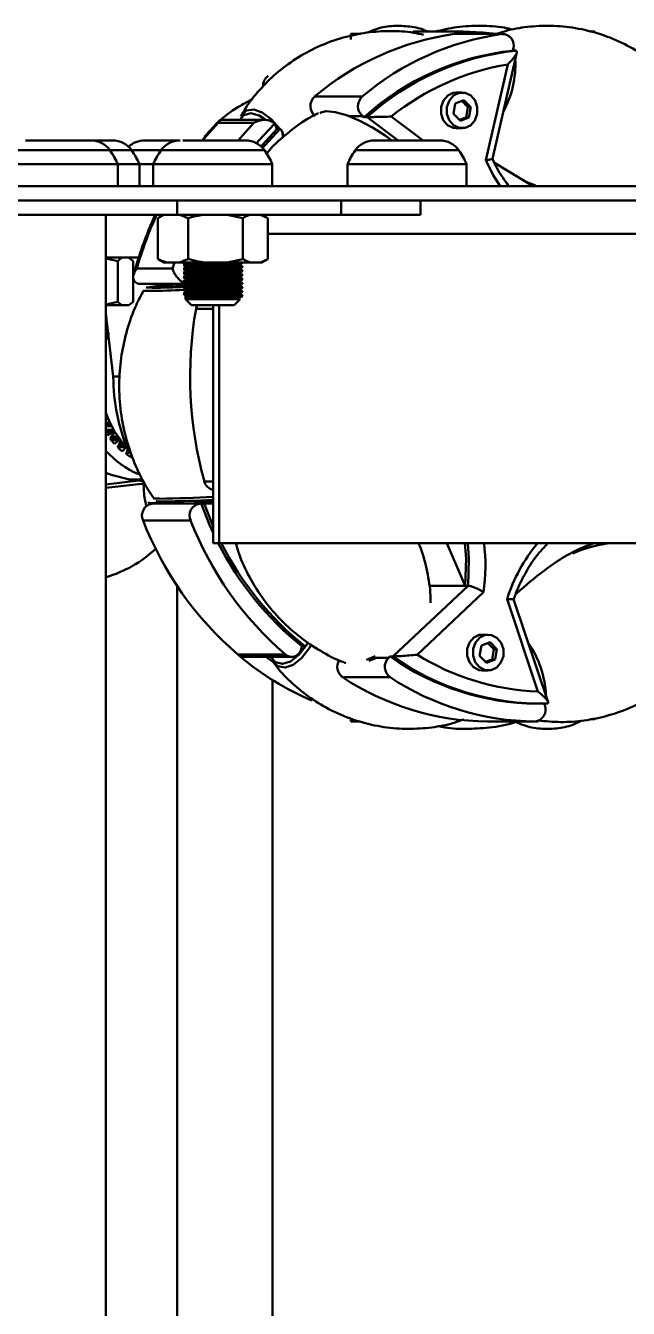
# Model space of a CAD drawing. Header units: millimetres. Extents: x 263 to 2983, y 441 to 2500.
# Drawn here: x 806.4 to 857.1, y 2391.8 to 2499.6 of the extents above; entities that cross this region are included whole.
import ezdxf

# ---------------------------------------------------------------- set-up
doc = ezdxf.new("R2010")
doc.units = ezdxf.units.MM
doc.header["$LTSCALE"] = 0.5
doc.layers.add('BOL', color=7, linetype='Continuous', lineweight=50)

msp = doc.modelspace()

# ---------------------------------------------------------------- linework, layer by layer
at = {"layer": 'BOL'}
for p, q in [((834.59, 2498.91), (833.75, 2498.91)), ((833.75, 2498.43), (833.75, 2498.91)), ((839.1, 2499.09), (838.98, 2499.1)), ((838.98, 2499.1), (839.22, 2499.1)), ((839.22, 2499.1), (843.22, 2499.1)), ((842.44, 2498.9), (842.54, 2498.91)), ((846.44, 2498.9), (842.44, 2498.9)), ((846.54, 2498.91), (842.54, 2498.91)), ((854.25, 2499.1), (853.83, 2499.1)), ((845.64, 2488.39), (847.69, 2497.35)), ((847.35, 2497.5), (847.38, 2497.65)), ((847.6, 2497.5), (847.35, 2497.5)), ((845.09, 2488.29), (846.94, 2496.34)), ((830.7, 2493.64), (834.7, 2493.64)), ((843.1, 2493.98), (842.6, 2493.98)), ((842.52, 2493.06), (842.37, 2492.19)), ((843.25, 2493.34), (842.52, 2493.06)), ((843.57, 2492.76), (843.07, 2493.27)), ((843.82, 2492.76), (843.25, 2493.34)), ((843.42, 2491.89), (843.57, 2492.76)), ((843.57, 2492.76), (843.82, 2492.76)), ((843.67, 2491.89), (843.82, 2492.76)), ((825.58, 2491.42), (822.58, 2491.42)), ((826.5, 2491.68), (822.83, 2491.68)), ((834.73, 2491.99), (833.57, 2491.99)), ((834.73, 2491.99), (834.85, 2491.91)), ((835.1, 2491.91), (834.85, 2491.91)), ((837.73, 2489.95), (835.1, 2491.91)), ((837.13, 2491.96), (839.82, 2489.95)), ((842.37, 2492.19), (842.95, 2491.61)), ((842.88, 2491.68), (843.42, 2491.89)), ((842.95, 2491.61), (843.67, 2491.89)), ((843.42, 2491.89), (843.67, 2491.89)), ((827.48, 2491.04), (827.53, 2490.9)), ((827.78, 2490.9), (827.53, 2490.9)), ((828.11, 2490.26), (827.97, 2490.69)), ((842.6, 2490.98), (843.1, 2490.98)), ((806.41, 2489.95), (808.61, 2489.95)), ((808.61, 2489.95), (811.84, 2489.95)), ((811.84, 2489.95), (811.89, 2489.95)), ((811.89, 2489.95), (813.71, 2489.95)), ((816.41, 2489.95), (818.32, 2489.95)), ((818.32, 2489.95), (819.4, 2489.95)), ((819.61, 2489.95), (823.19, 2489.95)), ((822.52, 2489.95), (822.96, 2489.95)), ((823.19, 2489.95), (824.88, 2489.95)), ((835.73, 2489.95), (836.65, 2489.95)), ((836.65, 2489.95), (840.52, 2489.95)), ((840.52, 2489.95), (841.21, 2489.95)), ((804.79, 2489.12), (813.52, 2489.12)), ((813.52, 2489.12), (815.33, 2489.12)), ((815.33, 2489.12), (817.83, 2489.12)), ((817.78, 2489.12), (818.11, 2489.12)), ((818.11, 2489.12), (826.51, 2489.12)), ((834.1, 2489.12), (841.73, 2489.12)), ((841.73, 2489.12), (842.83, 2489.12)), ((804.15, 2487.95), (814.15, 2487.95)), ((814.15, 2486.1), (814.15, 2487.95)), ((814.15, 2487.95), (815.97, 2487.95)), ((815.97, 2486.1), (815.97, 2487.95)), ((815.97, 2487.95), (817.14, 2487.95)), ((817.14, 2487.95), (817.14, 2486.1)), ((817.14, 2487.95), (817.52, 2487.95)), ((817.52, 2487.95), (827.14, 2487.95)), ((827.14, 2486.1), (827.14, 2487.95)), ((833.47, 2487.95), (833.47, 2486.1)), ((833.47, 2487.95), (842.21, 2487.95)), ((842.21, 2487.95), (843.47, 2487.95)), ((843.47, 2486.1), (843.47, 2487.95)), ((845.81, 2488.08), (849, 2486.12)), ((1174.15, 2486.1), (444.15, 2486.1)), ((848.47, 2486.47), (849.25, 2486.15)), ((1174.15, 2484.9), (444.15, 2484.9)), ((819.15, 2483.7), (819.15, 2484.9)), ((832.93, 2483.7), (832.93, 2484.9)), ((839.6, 2483.7), (839.6, 2484.9)), ((819.15, 2483.7), (799.15, 2483.7)), ((813.15, 2283.9), (813.15, 2483.7)), ((818.03, 2483.7), (817.53, 2483.41)), ((817.66, 2483.47), (817.53, 2483.41)), ((817.53, 2483.41), (817.53, 2479.98)), ((832.93, 2483.7), (819.15, 2483.7)), ((820.06, 2483.41), (820.06, 2479.98)), ((823.35, 2483.7), (824.67, 2483.41)), ((824.67, 2483.41), (824.67, 2479.98)), ((826.16, 2483.7), (826.76, 2483.41)), ((826.76, 2483.41), (826.26, 2483.7)), ((826.76, 2483.41), (826.76, 2479.98)), ((839.6, 2483.7), (832.93, 2483.7)), ((900.62, 2482.1), (826.76, 2482.1)), ((815.93, 2480.1), (813.15, 2480.1)), ((813.15, 2480.03), (814.15, 2479.81)), ((814.15, 2479.81), (814.15, 2476.38)), ((815.15, 2480.04), (815.46, 2479.81)), ((815.46, 2479.81), (815.46, 2476.38)), ((817.53, 2479.98), (818.03, 2479.7)), ((817.66, 2479.92), (817.53, 2479.98)), ((818.26, 2479.7), (818.03, 2479.7)), ((818.26, 2479.7), (819.33, 2479.7)), ((818.76, 2479.19), (818.91, 2479.7)), ((821.38, 2479.7), (819.33, 2479.7)), ((819.84, 2479.7), (819.84, 2479.64)), ((821.38, 2479.7), (823.35, 2479.7)), ((823.35, 2479.7), (824.67, 2479.98)), ((825.27, 2479.7), (823.35, 2479.7)), ((824.44, 2479.46), (824.44, 2479.55)), ((825.27, 2479.7), (826.16, 2479.7)), ((826.16, 2479.7), (826.76, 2479.98)), ((826.26, 2479.7), (826.16, 2479.7)), ((826.26, 2479.7), (826.76, 2479.98)), ((815.76, 2479.19), (818.76, 2479.19)), ((819.84, 2479.37), (819.84, 2479.29)), ((819.84, 2479.02), (819.84, 2478.94)), ((819.84, 2478.67), (819.84, 2478.59)), ((824.44, 2479.11), (824.44, 2479.2)), ((824.44, 2478.76), (824.44, 2478.85)), ((824.44, 2478.41), (824.44, 2478.5)), ((816.08, 2477.88), (819.87, 2477.88)), ((816.54, 2477.6), (816.6, 2477.58)), ((817.38, 2477.6), (817.63, 2477.6)), ((819.37, 2477.84), (819.36, 2477.88)), ((819.78, 2477.88), (819.79, 2477.83)), ((819.82, 2477.92), (819.84, 2477.91)), ((819.84, 2478.32), (819.84, 2478.24)), ((819.84, 2477.97), (819.84, 2477.89)), ((819.84, 2477.62), (819.84, 2477.54)), ((824.44, 2478.06), (824.44, 2478.15)), ((824.44, 2477.71), (824.44, 2477.8)), ((824.44, 2477.36), (824.44, 2477.45)), ((813.15, 2476.16), (814.15, 2476.38)), ((815.08, 2476.1), (815.46, 2476.38)), ((819.84, 2477.27), (819.84, 2477.19)), ((819.84, 2476.92), (819.84, 2476.75)), ((819.84, 2476.71), (819.84, 2476.75)), ((819.84, 2476.7), (819.84, 2476.6)), ((819.84, 2476.6), (820.34, 2476.1)), ((819.84, 2476.6), (824.44, 2476.6)), ((823.94, 2476.1), (824.44, 2476.6)), ((824.44, 2477.01), (824.44, 2477.1)), ((814.53, 2476.1), (813.15, 2476.1)), ((813.78, 2470.1), (813.15, 2475.41)), ((814.53, 2476.1), (815.08, 2476.1)), ((820.34, 2476.1), (823.94, 2476.1)), ((822.18, 2475.8), (820.73, 2475.8)), ((822.18, 2476.1), (822.18, 2456.1)), ((822.68, 2456.1), (822.68, 2476.1)), ((813.15, 2474.69), (813.24, 2474.69)), ((813.15, 2474.43), (813.27, 2474.43)), ((813.15, 2474.27), (813.29, 2474.27)), ((813.15, 2474.18), (813.22, 2474.1)), ((813.22, 2474.1), (813.15, 2473.98)), ((813.21, 2474.12), (813.31, 2474.12)), ((813.15, 2473.79), (813.34, 2473.79)), ((813.41, 2473.78), (813.15, 2473.16)), ((813.15, 2473.63), (813.34, 2473.63)), ((813.15, 2473.46), (813.27, 2473.46)), ((813.78, 2470.1), (814.31, 2470.1)), ((813.15, 2466.74), (813.27, 2466.74)), ((813.15, 2466.57), (813.34, 2466.57)), ((813.15, 2466.56), (813.34, 2466.56)), ((813.15, 2466.23), (813.49, 2466.23)), ((813.15, 2466.15), (813.18, 2466.16)), ((813.15, 2466.16), (813.18, 2466.16)), ((813.15, 2465.85), (813.28, 2465.99)), ((813.15, 2465.62), (813.81, 2465.62)), ((813.15, 2465.48), (813.9, 2465.48)), ((813.18, 2466.16), (813.28, 2465.99)), ((813.22, 2465.92), (813.64, 2465.92)), ((813.23, 2466.08), (813.56, 2466.08)), ((813.15, 2465.41), (813.67, 2465.41)), ((813.29, 2465.16), (813.67, 2465.41)), ((813.52, 2464.86), (813.78, 2465.26)), ((813.54, 2464.83), (814.33, 2464.83)), ((813.58, 2464.95), (814.25, 2464.95)), ((813.61, 2464.74), (814.23, 2464.74)), ((813.66, 2465.07), (814.16, 2465.07)), ((813.67, 2465.41), (813.78, 2465.26)), ((813.72, 2465.34), (813.98, 2465.34)), ((813.88, 2464.43), (814.23, 2464.74)), ((814.15, 2464.17), (814.36, 2464.61)), ((814.23, 2464.74), (814.36, 2464.61)), ((814.27, 2464.41), (814.68, 2464.41)), ((814.31, 2464.51), (814.59, 2464.51)), ((814.36, 2464.61), (814.51, 2464.61)), ((814.15, 2464.16), (814.87, 2464.16)), ((814.18, 2464.23), (814.84, 2464.23)), ((814.56, 2463.81), (814.87, 2464.16)), ((814.85, 2463.58), (814.99, 2463.99)), ((814.88, 2463.69), (815.13, 2463.69)), ((814.94, 2463.84), (815.06, 2463.84)), ((814.95, 2463.76), (814.94, 2463.84)), ((814.95, 2463.76), (815.09, 2463.76)), ((814.95, 2463.76), (815.1, 2463.73)), ((814.96, 2463.89), (815.03, 2463.89)), ((814.97, 2463.95), (815.01, 2463.95)), ((815.3, 2463.28), (815.3, 2463.3)), ((813.15, 2461.02), (815.9, 2461.35)), ((816.29, 2461.3), (815.13, 2461.44)), ((815.13, 2461.44), (816.23, 2461.44)), ((821.43, 2461.28), (822.18, 2461.28)), ((813.15, 2460.73), (816.39, 2461.11)), ((816.73, 2459.55), (816.84, 2459.28)), ((816.91, 2459.42), (817.16, 2459.42)), ((817.02, 2459.41), (817.16, 2459.42)), ((817.02, 2459.41), (821.02, 2459.41)), ((817.33, 2459.47), (819.72, 2459.63)), ((820.66, 2459.67), (820.67, 2459.53)), ((821.02, 2459.41), (821.16, 2459.42)), ((821.41, 2459.42), (821.16, 2459.42)), ((820.28, 2457.99), (816.28, 2457.99)), ((822.18, 2456.1), (822.68, 2456.1)), ((900.62, 2456.1), (822.68, 2456.1)), ((843.34, 2452.5), (841.82, 2456.1)), ((819.15, 2452.48), (819.15, 2283.9)), ((837.28, 2446.56), (843.59, 2452.5)), ((844.89, 2451.97), (839.31, 2446.71)), ((843.34, 2452.5), (840.32, 2452.5)), ((843.59, 2452.5), (843.34, 2452.5)), ((849.47, 2443.61), (846.87, 2451.37)), ((850.32, 2442.73), (847.42, 2451.37)), ((845.29, 2448.39), (844.79, 2448.39)), ((829.36, 2446.69), (829.91, 2447.37)), ((829.63, 2447.42), (829.59, 2447.27)), ((829.88, 2447.42), (829.63, 2447.42)), ((844.71, 2447.48), (844.56, 2446.61)), ((845.44, 2447.76), (844.71, 2447.48)), ((845.76, 2447.18), (845.26, 2447.69)), ((846.01, 2447.18), (845.44, 2447.76)), ((845.61, 2446.31), (845.76, 2447.18)), ((845.76, 2447.18), (846.01, 2447.18)), ((845.86, 2446.31), (846.01, 2447.18)), ((824.24, 2446.72), (828.24, 2446.72)), ((824.35, 2446.64), (824.44, 2446.55)), ((824.76, 2446.52), (828.76, 2446.52)), ((835.26, 2446.19), (835.71, 2446.37)), ((835.71, 2446.37), (835.93, 2446.48)), ((835.9, 2446.46), (836.92, 2446.46)), ((837.03, 2446.56), (836.92, 2446.46)), ((837.28, 2446.56), (837.03, 2446.56)), ((844.56, 2446.61), (845.13, 2446.03)), ((845.07, 2446.1), (845.61, 2446.31)), ((845.13, 2446.03), (845.86, 2446.31)), ((845.61, 2446.31), (845.86, 2446.31)), ((844.79, 2445.39), (845.29, 2445.39)), ((827.15, 2283.9), (827.15, 2444.59)), ((837.04, 2444.82), (833.04, 2444.82)), ((849.35, 2442.6), (849.6, 2442.6)), ((850.04, 2442.46), (849.99, 2442.6)), ((850.08, 2442.6), (850.05, 2442.43)), ((833.75, 2441.1), (833.75, 2441.34)), ((834.52, 2441.1), (833.75, 2441.1)), ((845.22, 2441.1), (849.22, 2441.1)), ((849.23, 2441.1), (849.48, 2441.1)), ((853.88, 2441.29), (854.25, 2441.29)), ((853.91, 2441.29), (854.25, 2441.29)), ((854.25, 2441.29), (854.25, 2441.29))]:
    msp.add_line(p, q, dxfattribs=at)
at = {"layer": 'BOL', "flags": 128}
for points in [[(838.89, 2499.02), (839.02, 2499.07), (839.22, 2499.1)], [(843.22, 2499.1), (844.82, 2499.03), (845.96, 2498.91)], [(846.22, 2498.91), (846.01, 2498.91), (846.01, 2498.91)], [(847.45, 2497.5), (847.44, 2497.56), (847.39, 2497.71)], [(842.6, 2493.98), (842.35, 2493.95), (841.88, 2493.73), (841.52, 2493.31), (841.32, 2492.77), (841.32, 2492.19), (841.51, 2491.65), (841.87, 2491.23), (842.34, 2491.01), (842.6, 2490.98)], [(844.37, 2492.18), (844.37, 2492.76), (844.18, 2493.3), (843.82, 2493.72), (843.36, 2493.95), (842.85, 2493.95), (842.38, 2493.73), (842.02, 2493.31), (841.82, 2492.77), (841.82, 2492.19), (842.01, 2491.65), (842.37, 2491.23), (842.84, 2491.01), (843.35, 2491), (843.81, 2491.22), (844.17, 2491.64), (844.37, 2492.18)], [(827.81, 2490.86), (827.79, 2490.89), (827.05, 2491.73), (826.3, 2492.3), (825.59, 2492.55), (824.98, 2492.47), (824.52, 2492.05), (824.49, 2491.99)], [(831.15, 2492.22), (831.23, 2492.3), (831.68, 2492.42), (832.42, 2492.34), (833.37, 2492.07), (834.45, 2491.62), (835.57, 2491.03), (836.62, 2490.37), (837.19, 2489.95)], [(822.58, 2491.42), (821.45, 2490.13), (821.27, 2489.91)], [(824.3, 2489.96), (824.45, 2490.13), (825.58, 2491.42)], [(826.51, 2491.74), (826.03, 2492.05), (825.34, 2492.24), (824.76, 2492.08), (824.41, 2491.68)], [(827.32, 2491.35), (826.03, 2489.97), (825.81, 2489.72)], [(826.19, 2489.46), (826.28, 2489.56), (827.53, 2490.9)], [(826.33, 2489.33), (826.53, 2489.56), (827.78, 2490.9)], [(846.29, 2486.1), (845.71, 2487.04), (845.09, 2488.29)], [(816.31, 2477.34), (816.4, 2477.31), (816.83, 2477.3)], [(816.6, 2477.58), (816.62, 2477.58), (817.04, 2477.56)], [(817.21, 2477.63), (817.26, 2477.61), (817.38, 2477.6)], [(820.73, 2475.8), (820.8, 2476.03), (820.82, 2476.1)], [(815.13, 2461.44), (813.59, 2461.82), (813.15, 2462)], [(817.17, 2459.85), (817.24, 2459.84), (817.68, 2459.83)], [(820.67, 2459.53), (820.68, 2459.53), (820.8, 2459.52)], [(822.18, 2456.96), (821.87, 2457.64), (821.16, 2459.42)], [(822.18, 2457.5), (822.12, 2457.64), (821.41, 2459.42)], [(843.34, 2452.5), (843.42, 2454.8), (843.31, 2456.1)], [(843.59, 2452.5), (843.67, 2454.8), (843.56, 2456.1)], [(844.79, 2448.39), (844.54, 2448.37), (844.07, 2448.15), (843.71, 2447.73), (843.51, 2447.19), (843.51, 2446.61), (843.7, 2446.07), (844.06, 2445.65), (844.53, 2445.42), (844.79, 2445.39)], [(846.56, 2446.6), (846.56, 2447.18), (846.37, 2447.72), (846.01, 2448.14), (845.55, 2448.36), (845.04, 2448.37), (844.57, 2448.15), (844.21, 2447.73), (844.01, 2447.19), (844.01, 2446.61), (844.2, 2446.07), (844.56, 2445.65), (845.03, 2445.42), (845.54, 2445.42), (846, 2445.64), (846.36, 2446.06), (846.56, 2446.6)], [(829.6, 2446.43), (830.26, 2447.28), (830.42, 2447.54)], [(827.34, 2446.02), (827.17, 2446.13), (826.59, 2446.52)], [(826.99, 2446.52), (827.41, 2446.09), (828, 2445.93), (828.67, 2446.14), (829.36, 2446.69)], [(827.18, 2446.12), (827.61, 2445.75), (828.22, 2445.63), (828.9, 2445.86), (829.6, 2446.43)], [(835.07, 2446.27), (835.54, 2446.47), (835.79, 2446.59)]]:
    msp.add_lwpolyline(points, dxfattribs=at)
at = {"layer": 'BOL'}
for centre, radius, start, end in [((845.71, 2475.85), 23.28, 98.0556, 130.1509), ((849.71, 2475.85), 23.28, 98.0555, 130.151), ((843.23, 2498.3), 0.794, 90.2459, 130.2749), ((846.47, 2497.94), 0.958, 342.3128, 91.4699), ((849.68, 2475.52), 22.1, 96.0547, 132.1519), ((849.93, 2475.52), 22.1, 96.0547, 132.1519), ((839.29, 2496.34), 8.28, 331.094, 3.0924), ((850.43, 2475.37), 21.26, 99.4668, 128.7396), ((827.41, 2494.52), 1.05, 125.2391, 181.9751), ((831.42, 2492.83), 1.08, 131.5868, 230.9115), ((835.42, 2492.83), 1.08, 131.5863, 230.9099), ((826.49, 2490.72), 1.04, 18.3662, 37.4019), ((811.89, 2487.95), 2, 35.6925, 90), ((813.71, 2487.95), 2, 35.6925, 90), ((816.41, 2487.95), 2, 90, 132.5904), ((819.4, 2487.95), 2, 90, 144.3075), ((824.88, 2487.95), 2, 35.6925, 90), ((835.73, 2487.95), 2, 90, 144.3075), ((841.21, 2487.95), 2, 35.6925, 90), ((809.15, 2485.98), 5.37, 21.4863, 35.6925), ((810.97, 2485.98), 5.37, 21.4863, 35.6925), ((822.14, 2485.98), 5.37, 144.3075, 158.5137), ((822.14, 2485.98), 5.37, 21.4863, 35.6925), ((838.47, 2485.98), 5.37, 144.3075, 158.5137), ((838.47, 2485.98), 5.37, 21.4863, 35.6925), ((846.08, 2470.54), 31.53, 155.3379, 164.076), ((819.8, 2546.28), 66.8, 269.8785, 274.1472), ((819.8, 2545.93), 66.8, 269.8785, 274.1472), ((819.8, 2545.7), 66.92, 269.8826, 274.1438), ((819.8, 2545.35), 66.92, 269.8826, 274.1438), ((816.08, 2478.64), 0.76, 250.1871, 269.9365), ((820.75, 2446.66), 31.22, 91.6639, 97.7458), ((816.31, 2551.44), 74.14, 270.4025, 272.652), ((816.51, 2549.12), 71.56, 270.4221, 272.66), ((820.13, 2458.39), 19.46, 90.9833, 98.6469), ((817.19, 2537.02), 59.42, 270.4234, 272.53), ((819.81, 2544.77), 66.68, 269.8752, 274.1512), ((819.81, 2544.42), 66.68, 269.8752, 274.1512), ((819.81, 2544.07), 66.68, 269.8752, 274.1512), ((819.81, 2543.72), 66.68, 269.8752, 274.1512), ((853.53, 2470.1), 33.29, 170.1387, 195.3687), ((829.56, 2470.06), 15.78, 179.8704, 203.138), ((820.81, 2469.74), 8.12, 199.4749, 223.6865), ((819.33, 2469.53), 7.46, 214.1269, 215.9137), ((819.2, 2469.42), 7.29, 218.7927, 223.1965), ((818.8, 2468.84), 7.53, 221.4598, 247.332), ((818.9, 2469.13), 6.88, 226.2137, 230.7947), ((818.69, 2468.86), 6.52, 233.9231, 238.6652), ((822.31, 2461.48), 0.906, 193.0225, 261.8451), ((817.19, 2458.42), 1, 99.814, 205.0819), ((816.37, 2565.47), 105.65, 270.7108, 273.1557), ((816.64, 2560.39), 100.81, 270.7227, 273.1529), ((821.19, 2458.42), 1, 99.8161, 205.0817), ((820.4, 2486.21), 26.69, 270.8744, 273.8348), ((842.89, 2468.34), 28.55, 201.2448, 229.2194), ((846.89, 2468.34), 28.55, 201.2445, 229.2198), ((846.32, 2468.12), 26.59, 206.8802, 231.1103), ((846.57, 2468.12), 26.59, 206.88, 231.1103), ((829.26, 2454.18), 15.79, 351.9618, 6.9734), ((860.34, 2447.1), 14.13, 140.4877, 162.4388), ((810.4, 2462.94), 10.09, 285.8534, 313.4837), ((828.76, 2447.37), 0.836, 231.573, 352.8212), ((841.84, 2442.96), 8.3, 2.1836, 34.9138), ((824.76, 2447.31), 0.789, 228.9618, 269.6014), ((839.9, 2465.04), 24.1, 230.1084, 246.9501), ((833.69, 2445.7), 1.09, 149.4327, 233.7746), ((837.68, 2445.69), 1.08, 134.5266, 233.9931), ((849.47, 2464.07), 21.47, 234.6037, 269.6968), ((849.7, 2464.04), 21.44, 234.5893, 271.4308), ((850.21, 2464.21), 20.61, 238.0687, 267.9514), ((845.46, 2463.67), 22.58, 236.6292, 269.3909), ((849.46, 2463.67), 22.58, 236.6292, 269.3909), ((849.12, 2442.08), 0.989, 275.8962, 22.4712)]:
    msp.add_arc(centre, radius, start, end, dxfattribs=at)
for points, knots in [([(839.85, 2498.83), (839.57, 2498.89), (838.67, 2499.1), (837.06, 2499.18), (835.08, 2499.06), (833.03, 2498.63), (831.01, 2497.9), (829.11, 2496.86), (827.45, 2495.62), (826.05, 2494.22), (825.06, 2492.98), (824.63, 2492.2), (824.49, 2491.95)], [0, 0, 0, 0, 0.049908, 0.158025, 0.268497, 0.380333, 0.503178, 0.621945, 0.736264, 0.846104, 0.951208, 1, 1, 1, 1]), ([(840.19, 2499.1), (840.09, 2499.15), (839.58, 2499.39), (838.54, 2499.58), (837.15, 2499.61), (835.99, 2499.41), (835.36, 2499.11), (835.15, 2499.02)], [0, 0, 0, 0, 0.066346, 0.331726, 0.595823, 0.864757, 1, 1, 1, 1]), ([(847.35, 2499.27), (847.11, 2499.33), (846.24, 2499.54), (844.65, 2499.62), (842.69, 2499.54), (841.42, 2499.24), (840.81, 2499.1)], [0, 0, 0, 0, 0.113904, 0.412828, 0.715968, 1, 1, 1, 1]), ([(861.69, 2493.91), (861.57, 2494.07), (861.11, 2494.75), (860.05, 2495.81), (858.52, 2497.05), (856.73, 2498.11), (854.75, 2498.93), (852.65, 2499.44), (850.58, 2499.64), (848.61, 2499.53), (847.06, 2499.28), (846.23, 2498.99), (845.98, 2498.91)], [0, 0, 0, 0, 0.035347, 0.144584, 0.256516, 0.370026, 0.495512, 0.616917, 0.733797, 0.846097, 0.953573, 1, 1, 1, 1]), ([(846.94, 2496.34), (846.94, 2496.34), (847.1, 2496.51), (847.37, 2496.81), (847.63, 2497.17), (847.71, 2497.37), (847.7, 2497.48), (847.63, 2497.49), (847.6, 2497.5)], [0, 0, 0, 0, 0.0029657, 0.3360339, 0.6172447, 0.7855853, 0.8923748, 1, 1, 1, 1]), ([(825.49, 2493.44), (825.15, 2493.25), (824.19, 2492.75), (823.27, 2492.11), (822.75, 2491.61), (822.74, 2491.6)], [0, 0, 0, 0, 0.355437, 0.986007, 1, 1, 1, 1]), ([(822.68, 2491.61), (822.5, 2491.42), (821.99, 2490.9), (821.53, 2490.32), (821.24, 2489.95)], [0, 0, 0, 0, 0.363224, 1, 1, 1, 1]), ([(822.58, 2491.42), (822.58, 2491.42), (822.6, 2491.5), (822.65, 2491.64), (822.77, 2491.67), (822.83, 2491.68)], [0, 0, 0, 0, 0.006449, 0.494059, 1, 1, 1, 1]), ([(827.32, 2491.35), (827.26, 2491.41), (827.14, 2491.53), (826.85, 2491.65), (826.46, 2491.7), (826.01, 2491.63), (825.72, 2491.5), (825.58, 2491.42), (825.58, 2491.42)], [0, 0, 0, 0, 0.139512, 0.27834, 0.474034, 0.742715, 0.996655, 1, 1, 1, 1]), ([(831.01, 2492.24), (830.7, 2492.09), (829.78, 2491.62), (828.39, 2490.56), (827.23, 2489.55), (826.71, 2488.9), (826.63, 2488.8)], [0, 0, 0, 0, 0.18357, 0.555897, 0.932395, 1, 1, 1, 1]), ([(837.13, 2491.96), (837.13, 2491.96), (836.91, 2491.95), (836.49, 2491.94), (835.91, 2491.93), (835.5, 2491.91), (835.24, 2491.91), (835.15, 2491.91), (835.1, 2491.91)], [0, 0, 0, 0, 0.002989, 0.336064, 0.61725, 0.785599, 0.892393, 1, 1, 1, 1]), ([(827.78, 2490.9), (827.81, 2490.89), (827.89, 2490.87), (827.97, 2490.71), (828.03, 2490.48), (828.02, 2490.27), (828.02, 2490.18)], [0, 0, 0, 0, 0.206333, 0.411054, 0.733763, 1, 1, 1, 1]), ([(845.09, 2488.29), (845.09, 2488.29), (845.18, 2488.31), (845.36, 2488.33), (845.54, 2488.36), (845.64, 2488.39), (845.63, 2488.4), (845.63, 2488.4)], [0, 0, 0, 0, 0.006722, 0.266603, 0.570614, 0.855622, 1, 1, 1, 1]), ([(847.05, 2486.1), (846.91, 2486.27), (846.38, 2486.93), (845.94, 2487.74), (845.66, 2488.37), (845.64, 2488.4)], [0, 0, 0, 0, 0.253449, 0.955884, 1, 1, 1, 1]), ([(817.31, 2483.7), (816.93, 2482.84), (816.22, 2481.22), (815.73, 2479.49), (815.5, 2478.68)], [0, 0, 0, 0, 0.52989, 1, 1, 1, 1]), ([(819.33, 2483.7), (819.37, 2483.69), (819.61, 2483.62), (819.85, 2483.51), (820.06, 2483.41)], [0, 0, 0, 0, 0.146021, 1, 1, 1, 1]), ([(820.06, 2483.41), (820.19, 2483.45), (820.63, 2483.57), (821.08, 2483.64), (821.38, 2483.7)], [0, 0, 0, 0, 0.309695, 1, 1, 1, 1]), ([(824.67, 2483.41), (824.73, 2483.45), (824.93, 2483.57), (825.13, 2483.64), (825.27, 2483.7)], [0, 0, 0, 0, 0.309683, 1, 1, 1, 1]), ([(814.15, 2479.81), (814.19, 2479.85), (814.31, 2479.97), (814.44, 2480.04), (814.53, 2480.1)], [0, 0, 0, 0, 0.309678, 1, 1, 1, 1]), ([(817.53, 2479.98), (817.67, 2479.91), (817.91, 2479.79), (818.16, 2479.72), (818.26, 2479.7)], [0, 0, 0, 0, 0.592724, 1, 1, 1, 1]), ([(819.33, 2479.7), (819.37, 2479.71), (819.61, 2479.77), (819.85, 2479.89), (820.06, 2479.98)], [0, 0, 0, 0, 0.146018, 1, 1, 1, 1]), ([(819.65, 2479.53), (819.69, 2479.53), (819.76, 2479.55), (820.3, 2479.57), (821.05, 2479.59), (822, 2479.61), (823.04, 2479.63), (823.93, 2479.66), (824.48, 2479.68), (824.55, 2479.69), (824.58, 2479.7)], [0, 0, 0, 0, 0.132701, 0.252761, 0.376342, 0.495444, 0.638356, 0.782327, 0.907012, 1, 1, 1, 1]), ([(819.87, 2479.63), (819.84, 2479.61), (819.78, 2479.57), (819.71, 2479.54), (819.68, 2479.52)], [0, 0, 0, 0, 0.500958, 1, 1, 1, 1]), ([(819.85, 2479.64), (819.88, 2479.64), (819.95, 2479.66), (820.4, 2479.68), (820.83, 2479.69), (821.03, 2479.7)], [0, 0, 0, 0, 0.36866, 0.713314, 1, 1, 1, 1]), ([(819.85, 2479.37), (819.88, 2479.38), (819.94, 2479.4), (820.44, 2479.42), (821.13, 2479.44), (822.01, 2479.46), (822.97, 2479.48), (823.79, 2479.51), (824.33, 2479.53), (824.4, 2479.54), (824.43, 2479.55)], [0, 0, 0, 0, 0.125329, 0.242497, 0.363105, 0.479334, 0.618804, 0.759307, 0.880981, 1, 1, 1, 1]), ([(820.06, 2479.98), (820.19, 2479.95), (820.63, 2479.82), (821.08, 2479.75), (821.38, 2479.7)], [0, 0, 0, 0, 0.309691, 1, 1, 1, 1]), ([(824.44, 2479.55), (824.47, 2479.57), (824.54, 2479.6), (824.6, 2479.64), (824.63, 2479.66)], [0, 0, 0, 0, 0.498103, 1, 1, 1, 1]), ([(824.67, 2479.98), (824.73, 2479.95), (824.93, 2479.82), (825.13, 2479.75), (825.27, 2479.7)], [0, 0, 0, 0, 0.309679, 1, 1, 1, 1]), ([(815.76, 2479.19), (815.75, 2479.19), (815.67, 2479.08), (815.52, 2478.84), (815.43, 2478.49), (815.48, 2478.21), (815.62, 2478.02), (815.75, 2477.95), (815.82, 2477.92)], [0, 0, 0, 0, 0.00337, 0.257325, 0.525956, 0.721662, 0.860505, 1, 1, 1, 1]), ([(819.82, 2477.92), (819.75, 2477.95), (819.59, 2478.02), (819.35, 2478.21), (819.09, 2478.49), (818.87, 2478.84), (818.78, 2479.08), (818.76, 2479.19), (818.76, 2479.19)], [0, 0, 0, 0, 0.139504, 0.278335, 0.474044, 0.742683, 0.996669, 1, 1, 1, 1]), ([(819.65, 2479.18), (819.69, 2479.18), (819.76, 2479.2), (820.3, 2479.22), (821.05, 2479.24), (822, 2479.26), (823.04, 2479.28), (823.94, 2479.31), (824.47, 2479.33), (824.69, 2479.35), (824.63, 2479.35), (824.63, 2479.35)], [0, 0, 0, 0, 0.127815, 0.243455, 0.362486, 0.477203, 0.614854, 0.753523, 0.873619, 0.998631, 1, 1, 1, 1]), ([(819.65, 2478.83), (819.69, 2478.83), (819.76, 2478.85), (820.3, 2478.87), (821.05, 2478.89), (822, 2478.91), (823.04, 2478.93), (823.94, 2478.96), (824.47, 2478.98), (824.69, 2479), (824.63, 2479), (824.63, 2479)], [0, 0, 0, 0, 0.127815, 0.243455, 0.362486, 0.477203, 0.614854, 0.753523, 0.873619, 0.998631, 1, 1, 1, 1]), ([(819.65, 2478.48), (819.69, 2478.48), (819.76, 2478.5), (820.3, 2478.52), (821.05, 2478.54), (822, 2478.56), (823.04, 2478.58), (823.94, 2478.61), (824.47, 2478.63), (824.69, 2478.65), (824.63, 2478.65), (824.63, 2478.65)], [0, 0, 0, 0, 0.127815, 0.243455, 0.362486, 0.477203, 0.614854, 0.753523, 0.873619, 0.998631, 1, 1, 1, 1]), ([(819.87, 2479.28), (819.84, 2479.26), (819.78, 2479.22), (819.71, 2479.19), (819.68, 2479.17)], [0, 0, 0, 0, 0.500916, 1, 1, 1, 1]), ([(819.87, 2478.93), (819.84, 2478.91), (819.78, 2478.87), (819.71, 2478.84), (819.68, 2478.82)], [0, 0, 0, 0, 0.50076, 1, 1, 1, 1]), ([(819.87, 2478.58), (819.84, 2478.56), (819.78, 2478.52), (819.71, 2478.49), (819.68, 2478.47)], [0, 0, 0, 0, 0.500488, 1, 1, 1, 1]), ([(819.7, 2479.47), (819.73, 2479.45), (819.79, 2479.42), (819.85, 2479.38), (819.88, 2479.36)], [0, 0, 0, 0, 0.5011756, 1, 1, 1, 1]), ([(819.7, 2479.12), (819.73, 2479.1), (819.79, 2479.07), (819.85, 2479.03), (819.88, 2479.01)], [0, 0, 0, 0, 0.501069, 1, 1, 1, 1]), ([(819.7, 2478.77), (819.73, 2478.75), (819.79, 2478.72), (819.85, 2478.68), (819.88, 2478.66)], [0, 0, 0, 0, 0.5008559, 1, 1, 1, 1]), ([(819.7, 2478.42), (819.73, 2478.4), (819.79, 2478.37), (819.85, 2478.33), (819.88, 2478.31)], [0, 0, 0, 0, 0.500758, 1, 1, 1, 1]), ([(819.85, 2479.29), (819.88, 2479.29), (819.94, 2479.31), (820.44, 2479.33), (821.13, 2479.35), (822.01, 2479.37), (822.97, 2479.39), (823.8, 2479.42), (824.3, 2479.44), (824.5, 2479.46), (824.43, 2479.46), (824.43, 2479.46)], [0, 0, 0, 0, 0.1228948, 0.2377872, 0.3560528, 0.4700246, 0.6067854, 0.7445598, 0.8638706, 0.9880744, 1, 1, 1, 1]), ([(819.85, 2479.02), (819.88, 2479.03), (819.94, 2479.05), (820.44, 2479.07), (821.13, 2479.09), (822.01, 2479.11), (822.97, 2479.13), (823.79, 2479.16), (824.33, 2479.18), (824.4, 2479.19), (824.43, 2479.2)], [0, 0, 0, 0, 0.125318, 0.242476, 0.363074, 0.479293, 0.618751, 0.759242, 0.880906, 1, 1, 1, 1]), ([(819.85, 2478.94), (819.88, 2478.94), (819.94, 2478.96), (820.44, 2478.98), (821.13, 2479), (822.01, 2479.02), (822.97, 2479.04), (823.8, 2479.07), (824.3, 2479.09), (824.5, 2479.11), (824.43, 2479.11), (824.43, 2479.11)], [0, 0, 0, 0, 0.122885, 0.237767, 0.356023, 0.469986, 0.606735, 0.744498, 0.863799, 0.987992, 1, 1, 1, 1]), ([(819.85, 2478.67), (819.88, 2478.68), (819.94, 2478.7), (820.44, 2478.72), (821.13, 2478.74), (822.01, 2478.76), (822.97, 2478.78), (823.79, 2478.81), (824.33, 2478.83), (824.4, 2478.84), (824.43, 2478.85)], [0, 0, 0, 0, 0.1253076, 0.2424557, 0.3630432, 0.4792526, 0.6186984, 0.7591778, 0.880831, 1, 1, 1, 1]), ([(819.85, 2478.59), (819.88, 2478.59), (819.94, 2478.61), (820.44, 2478.63), (821.13, 2478.65), (822.01, 2478.67), (822.97, 2478.69), (823.8, 2478.72), (824.3, 2478.74), (824.5, 2478.76), (824.43, 2478.76), (824.43, 2478.76)], [0, 0, 0, 0, 0.1228743, 0.2377476, 0.3559934, 0.4699462, 0.6066842, 0.7444357, 0.8637265, 0.9879097, 1, 1, 1, 1]), ([(819.85, 2478.32), (819.88, 2478.33), (819.94, 2478.35), (820.44, 2478.37), (821.13, 2478.39), (822.01, 2478.41), (822.97, 2478.43), (823.79, 2478.46), (824.33, 2478.48), (824.4, 2478.49), (824.43, 2478.5)], [0, 0, 0, 0, 0.125299, 0.242439, 0.363018, 0.47922, 0.618656, 0.759125, 0.88077, 1, 1, 1, 1]), ([(819.85, 2478.24), (819.88, 2478.24), (819.94, 2478.26), (820.44, 2478.28), (821.13, 2478.3), (822.01, 2478.32), (822.97, 2478.34), (823.8, 2478.37), (824.3, 2478.39), (824.5, 2478.41), (824.43, 2478.41), (824.43, 2478.41)], [0, 0, 0, 0, 0.122864, 0.237728, 0.355964, 0.469907, 0.606634, 0.744374, 0.863655, 0.987828, 1, 1, 1, 1]), ([(824.63, 2479.35), (824.6, 2479.37), (824.54, 2479.41), (824.48, 2479.45), (824.44, 2479.46)], [0, 0, 0, 0, 0.503338, 1, 1, 1, 1]), ([(824.44, 2479.2), (824.47, 2479.22), (824.54, 2479.25), (824.6, 2479.29), (824.63, 2479.31)], [0, 0, 0, 0, 0.4983083, 1, 1, 1, 1]), ([(824.63, 2479), (824.6, 2479.02), (824.54, 2479.06), (824.48, 2479.1), (824.44, 2479.11)], [0, 0, 0, 0, 0.5035061, 1, 1, 1, 1]), ([(824.44, 2478.85), (824.47, 2478.87), (824.54, 2478.9), (824.6, 2478.94), (824.63, 2478.96)], [0, 0, 0, 0, 0.498632, 1, 1, 1, 1]), ([(824.63, 2478.65), (824.6, 2478.67), (824.54, 2478.71), (824.48, 2478.75), (824.44, 2478.76)], [0, 0, 0, 0, 0.503779, 1, 1, 1, 1]), ([(824.44, 2478.5), (824.47, 2478.52), (824.54, 2478.55), (824.6, 2478.59), (824.63, 2478.61)], [0, 0, 0, 0, 0.498837, 1, 1, 1, 1]), ([(824.63, 2478.3), (824.6, 2478.32), (824.54, 2478.36), (824.48, 2478.4), (824.44, 2478.41)], [0, 0, 0, 0, 0.5039512, 1, 1, 1, 1]), ([(816.35, 2477.36), (816.12, 2476.94), (815.55, 2475.88), (814.92, 2474.05), (814.43, 2471.92), (814.23, 2469.69), (814.33, 2467.41), (814.74, 2465.16), (815.42, 2463.07), (816.23, 2461.29), (816.91, 2460.27), (817.2, 2459.83)], [0, 0, 0, 0, 0.077728, 0.19515, 0.313236, 0.431725, 0.559407, 0.682517, 0.801306, 0.916132, 1, 1, 1, 1]), ([(816.01, 2477.89), (815.97, 2477.89), (815.89, 2477.89), (815.9, 2477.89), (815.9, 2477.89)], [0, 0, 0, 0, 0.630815, 1, 1, 1, 1]), ([(817.4, 2477.61), (817.36, 2477.61), (817.3, 2477.61), (817.3, 2477.61), (817.3, 2477.61)], [0, 0, 0, 0, 0.633935, 1, 1, 1, 1]), ([(819.65, 2478.13), (819.69, 2478.13), (819.76, 2478.15), (820.3, 2478.17), (821.05, 2478.19), (822, 2478.21), (823.04, 2478.23), (823.94, 2478.26), (824.47, 2478.28), (824.69, 2478.3), (824.63, 2478.3), (824.63, 2478.3)], [0, 0, 0, 0, 0.1278151, 0.2434551, 0.3624857, 0.4772029, 0.6148537, 0.7535233, 0.8736186, 0.9986313, 1, 1, 1, 1]), ([(819.65, 2477.78), (819.69, 2477.78), (819.76, 2477.8), (820.3, 2477.82), (821.05, 2477.84), (822, 2477.86), (823.04, 2477.88), (823.94, 2477.91), (824.47, 2477.93), (824.69, 2477.95), (824.63, 2477.95), (824.63, 2477.95)], [0, 0, 0, 0, 0.1278151, 0.2434551, 0.3624857, 0.4772029, 0.6148537, 0.7535233, 0.8736186, 0.9986313, 1, 1, 1, 1]), ([(819.65, 2477.43), (819.69, 2477.43), (819.76, 2477.45), (820.3, 2477.47), (821.05, 2477.49), (822, 2477.51), (823.04, 2477.53), (823.94, 2477.56), (824.47, 2477.58), (824.69, 2477.6), (824.63, 2477.6), (824.63, 2477.6)], [0, 0, 0, 0, 0.127815, 0.243455, 0.362486, 0.477203, 0.614854, 0.753523, 0.873619, 0.998631, 1, 1, 1, 1]), ([(819.87, 2478.23), (819.84, 2478.21), (819.78, 2478.17), (819.71, 2478.14), (819.68, 2478.12)], [0, 0, 0, 0, 0.50041, 1, 1, 1, 1]), ([(819.87, 2477.88), (819.84, 2477.86), (819.78, 2477.82), (819.71, 2477.79), (819.68, 2477.77)], [0, 0, 0, 0, 0.500254, 1, 1, 1, 1]), ([(819.87, 2477.53), (819.84, 2477.51), (819.78, 2477.47), (819.71, 2477.44), (819.68, 2477.42)], [0, 0, 0, 0, 0.500142, 1, 1, 1, 1]), ([(819.7, 2478.07), (819.73, 2478.05), (819.79, 2478.02), (819.85, 2477.98), (819.88, 2477.96)], [0, 0, 0, 0, 0.500548, 1, 1, 1, 1]), ([(819.7, 2477.72), (819.73, 2477.7), (819.79, 2477.67), (819.85, 2477.63), (819.88, 2477.61)], [0, 0, 0, 0, 0.500416, 1, 1, 1, 1]), ([(819.7, 2477.37), (819.73, 2477.35), (819.79, 2477.32), (819.85, 2477.28), (819.88, 2477.26)], [0, 0, 0, 0, 0.500123, 1, 1, 1, 1]), ([(819.85, 2477.97), (819.88, 2477.98), (819.94, 2478), (820.44, 2478.02), (821.13, 2478.04), (822.01, 2478.06), (822.97, 2478.08), (823.79, 2478.11), (824.33, 2478.13), (824.4, 2478.14), (824.43, 2478.15)], [0, 0, 0, 0, 0.125288, 0.242418, 0.362987, 0.479179, 0.618603, 0.759061, 0.880695, 1, 1, 1, 1]), ([(819.85, 2477.89), (819.88, 2477.89), (819.94, 2477.91), (820.44, 2477.93), (821.13, 2477.95), (822.01, 2477.97), (822.97, 2477.99), (823.8, 2478.02), (824.3, 2478.04), (824.5, 2478.06), (824.43, 2478.06), (824.43, 2478.06)], [0, 0, 0, 0, 0.1228558, 0.2377117, 0.3559398, 0.4698754, 0.6065927, 0.7443235, 0.8635964, 0.9877609, 1, 1, 1, 1]), ([(819.85, 2477.62), (819.88, 2477.63), (819.94, 2477.65), (820.44, 2477.67), (821.13, 2477.69), (822.01, 2477.71), (822.97, 2477.73), (823.79, 2477.76), (824.33, 2477.78), (824.4, 2477.79), (824.43, 2477.8)], [0, 0, 0, 0, 0.125277, 0.242398, 0.362956, 0.479138, 0.61855, 0.758996, 0.88062, 1, 1, 1, 1]), ([(819.85, 2477.54), (819.88, 2477.54), (819.94, 2477.56), (820.44, 2477.58), (821.13, 2477.6), (822.01, 2477.62), (822.97, 2477.64), (823.8, 2477.67), (824.3, 2477.69), (824.5, 2477.71), (824.43, 2477.71), (824.43, 2477.71)], [0, 0, 0, 0, 0.122845, 0.237692, 0.35591, 0.469836, 0.606542, 0.744262, 0.863525, 0.987679, 1, 1, 1, 1]), ([(819.85, 2477.27), (819.88, 2477.28), (819.94, 2477.3), (820.44, 2477.32), (821.13, 2477.34), (822.01, 2477.36), (822.97, 2477.38), (823.79, 2477.41), (824.33, 2477.43), (824.4, 2477.44), (824.43, 2477.45)], [0, 0, 0, 0, 0.125269, 0.242381, 0.362931, 0.479105, 0.618507, 0.758943, 0.880559, 1, 1, 1, 1]), ([(819.85, 2477.19), (819.88, 2477.19), (819.94, 2477.21), (820.44, 2477.23), (821.13, 2477.25), (822.01, 2477.27), (822.97, 2477.29), (823.8, 2477.32), (824.3, 2477.34), (824.5, 2477.36), (824.43, 2477.36), (824.43, 2477.36)], [0, 0, 0, 0, 0.122835, 0.237672, 0.35588, 0.469797, 0.606492, 0.7442, 0.863453, 0.987596, 1, 1, 1, 1]), ([(824.44, 2478.15), (824.47, 2478.17), (824.54, 2478.2), (824.6, 2478.24), (824.63, 2478.26)], [0, 0, 0, 0, 0.499079, 1, 1, 1, 1]), ([(824.63, 2477.95), (824.6, 2477.97), (824.54, 2478.01), (824.48, 2478.05), (824.44, 2478.06)], [0, 0, 0, 0, 0.504121, 1, 1, 1, 1]), ([(824.44, 2477.8), (824.47, 2477.82), (824.54, 2477.85), (824.6, 2477.89), (824.63, 2477.91)], [0, 0, 0, 0, 0.499288, 1, 1, 1, 1]), ([(824.63, 2477.6), (824.6, 2477.62), (824.54, 2477.66), (824.48, 2477.7), (824.44, 2477.71)], [0, 0, 0, 0, 0.50434, 1, 1, 1, 1]), ([(824.44, 2477.45), (824.47, 2477.47), (824.54, 2477.5), (824.6, 2477.54), (824.63, 2477.56)], [0, 0, 0, 0, 0.499615, 1, 1, 1, 1]), ([(824.63, 2477.25), (824.6, 2477.27), (824.54, 2477.31), (824.48, 2477.35), (824.44, 2477.36)], [0, 0, 0, 0, 0.50451, 1, 1, 1, 1]), ([(814.15, 2476.38), (814.19, 2476.35), (814.31, 2476.22), (814.44, 2476.15), (814.53, 2476.1)], [0, 0, 0, 0, 0.309678, 1, 1, 1, 1]), ([(819.65, 2477.08), (819.69, 2477.08), (819.76, 2477.1), (820.3, 2477.12), (821.05, 2477.14), (822, 2477.16), (823.04, 2477.18), (823.94, 2477.21), (824.47, 2477.23), (824.69, 2477.25), (824.63, 2477.25), (824.63, 2477.25)], [0, 0, 0, 0, 0.127815, 0.243455, 0.362486, 0.477203, 0.614854, 0.753523, 0.873619, 0.998631, 1, 1, 1, 1]), ([(819.87, 2477.18), (819.84, 2477.16), (819.78, 2477.12), (819.71, 2477.09), (819.68, 2477.07)], [0, 0, 0, 0, 0.499985, 1, 1, 1, 1]), ([(819.7, 2477.02), (819.73, 2477), (819.79, 2476.97), (819.85, 2476.93), (819.88, 2476.91)], [0, 0, 0, 0, 0.500024, 1, 1, 1, 1]), ([(819.84, 2476.75), (819.99, 2476.76), (820.28, 2476.77), (821.05, 2476.79), (822, 2476.81), (823.04, 2476.83), (823.94, 2476.86), (824.47, 2476.88), (824.69, 2476.9), (824.63, 2476.9), (824.63, 2476.9)], [0, 0, 0, 0, 0.1325867, 0.2690606, 0.4005892, 0.5584121, 0.7174032, 0.855098, 0.9984307, 1, 1, 1, 1]), ([(819.84, 2476.71), (819.99, 2476.71), (820.28, 2476.72), (821.05, 2476.75), (822, 2476.77), (823.04, 2476.79), (823.93, 2476.82), (824.52, 2476.84), (824.59, 2476.85), (824.63, 2476.86)], [0, 0, 0, 0, 0.132795, 0.269484, 0.401219, 0.55929, 0.718531, 0.856442, 1, 1, 1, 1]), ([(819.84, 2476.75), (819.87, 2476.77), (819.93, 2476.81), (819.99, 2476.84), (820.02, 2476.86)], [0, 0, 0, 0, 0.560064, 1, 1, 1, 1]), ([(820.02, 2476.6), (819.98, 2476.62), (819.93, 2476.65), (819.87, 2476.69), (819.84, 2476.71)], [0, 0, 0, 0, 0.560173, 1, 1, 1, 1]), ([(819.85, 2476.92), (819.88, 2476.93), (819.94, 2476.95), (820.44, 2476.97), (821.13, 2476.99), (822.01, 2477.01), (822.97, 2477.03), (823.79, 2477.06), (824.33, 2477.08), (824.4, 2477.09), (824.43, 2477.1)], [0, 0, 0, 0, 0.125258, 0.24236, 0.3629, 0.479064, 0.618455, 0.758879, 0.880484, 1, 1, 1, 1]), ([(820.02, 2476.86), (820.15, 2476.86), (820.42, 2476.88), (821.13, 2476.9), (822.01, 2476.92), (822.97, 2476.94), (823.8, 2476.97), (824.3, 2476.99), (824.5, 2477.01), (824.43, 2477.01), (824.43, 2477.01)], [0, 0, 0, 0, 0.130908, 0.26566, 0.395519, 0.551344, 0.708323, 0.844266, 0.985783, 1, 1, 1, 1]), ([(820.02, 2476.6), (820.15, 2476.6), (820.42, 2476.62), (821.13, 2476.64), (822.01, 2476.66), (822.97, 2476.68), (823.79, 2476.71), (824.33, 2476.73), (824.4, 2476.74), (824.43, 2476.75)], [0, 0, 0, 0, 0.133857, 0.271645, 0.40443, 0.563765, 0.724281, 0.863286, 1, 1, 1, 1]), ([(824.44, 2477.1), (824.47, 2477.12), (824.54, 2477.15), (824.6, 2477.19), (824.63, 2477.21)], [0, 0, 0, 0, 0.499822, 1, 1, 1, 1]), ([(824.63, 2476.9), (824.6, 2476.92), (824.54, 2476.96), (824.48, 2477), (824.44, 2477.01)], [0, 0, 0, 0, 0.504797, 1, 1, 1, 1]), ([(824.44, 2476.75), (824.47, 2476.77), (824.54, 2476.8), (824.6, 2476.84), (824.63, 2476.86)], [0, 0, 0, 0, 0.5000317, 1, 1, 1, 1]), ([(816.32, 2461.25), (816.33, 2460.82), (816.35, 2460.11), (816.51, 2459.42), (816.57, 2459.16)], [0, 0, 0, 0, 0.619858, 1, 1, 1, 1]), ([(817.33, 2459.47), (817.23, 2459.47), (817.02, 2459.45), (816.83, 2459.44), (816.76, 2459.42), (816.81, 2459.42), (816.88, 2459.42), (816.91, 2459.42)], [0, 0, 0, 0, 0.232856, 0.46596, 0.690678, 0.901617, 1, 1, 1, 1]), ([(817.37, 2459.62), (817.38, 2459.62), (817.46, 2459.6), (817.58, 2459.6), (817.8, 2459.59), (817.9, 2459.59)], [0, 0, 0, 0, 0.093807, 0.601143, 1, 1, 1, 1]), ([(821.41, 2459.42), (821.47, 2459.42), (821.6, 2459.42), (821.88, 2459.43), (822.08, 2459.44), (822.18, 2459.44)], [0, 0, 0, 0, 0.340183, 0.680052, 1, 1, 1, 1]), ([(824.06, 2456.14), (824.15, 2455.82), (824.43, 2454.82), (825.21, 2453.18), (826.39, 2451.29), (827.84, 2449.59), (829.45, 2448.15), (831.17, 2447.01), (832.47, 2446.31), (833.2, 2446.05), (833.31, 2446.01)], [0, 0, 0, 0, 0.07051, 0.219018, 0.38126, 0.537841, 0.688663, 0.833979, 0.973729, 1, 1, 1, 1]), ([(840.44, 2451.07), (840.44, 2451.35), (840.43, 2452.32), (840.11, 2453.97), (839.76, 2455.37), (839.45, 2456.05), (839.43, 2456.1)], [0, 0, 0, 0, 0.168372, 0.567123, 0.971284, 1, 1, 1, 1]), ([(847.43, 2451.36), (847.49, 2451.54), (847.76, 2452.33), (848.41, 2453.64), (849.3, 2455.03), (849.98, 2455.74), (850.24, 2456)], [0, 0, 0, 0, 0.098208, 0.44505, 0.792164, 1, 1, 1, 1]), ([(854.23, 2456.1), (853.87, 2455.97), (852.38, 2455.43), (850.15, 2454), (848.43, 2452.53), (847.66, 2451.87)], [0, 0, 0, 0, 0.149484, 0.618234, 1, 1, 1, 1]), ([(855.55, 2456.1), (854.95, 2456), (853.86, 2455.82), (852.84, 2455.41), (852.39, 2455.23)], [0, 0, 0, 0, 0.5571737, 1, 1, 1, 1]), ([(843.59, 2452.5), (843.65, 2452.5), (843.77, 2452.49), (844.04, 2452.4), (844.34, 2452.28), (844.64, 2452.13), (844.82, 2452.02), (844.89, 2451.97), (844.89, 2451.97)], [0, 0, 0, 0, 0.196479, 0.392765, 0.595019, 0.810764, 0.995211, 1, 1, 1, 1]), ([(847.41, 2451.37), (847.41, 2451.37), (847.42, 2451.37), (847.32, 2451.37), (847.13, 2451.37), (846.96, 2451.37), (846.87, 2451.37), (846.87, 2451.37)], [0, 0, 0, 0, 0.12569, 0.416876, 0.727529, 0.993084, 1, 1, 1, 1]), ([(849.47, 2441.18), (850.1, 2441.12), (851.39, 2440.99), (853.37, 2441.14), (855.42, 2441.56), (857.44, 2442.29), (859.33, 2443.32), (861, 2444.57), (862.4, 2445.97), (863.39, 2447.2), (863.82, 2447.99), (863.96, 2448.23)], [0, 0, 0, 0, 0.112896, 0.229309, 0.347158, 0.476616, 0.601772, 0.722245, 0.837994, 0.948753, 1, 1, 1, 1]), ([(830.05, 2447.64), (830.05, 2447.62), (830.04, 2447.54), (829.99, 2447.45), (829.92, 2447.43), (829.88, 2447.42)], [0, 0, 0, 0, 0.139085, 0.5679, 1, 1, 1, 1]), ([(827.2, 2446.15), (827.31, 2445.98), (827.78, 2445.31), (828.84, 2444.25), (830.36, 2443.01), (832.15, 2441.95), (834.13, 2441.14), (836.23, 2440.62), (838.3, 2440.43), (840.28, 2440.53), (841.94, 2440.81), (842.88, 2441.14), (843.24, 2441.27)], [0, 0, 0, 0, 0.034374, 0.141393, 0.251056, 0.362266, 0.485207, 0.604156, 0.71867, 0.828695, 0.933994, 1, 1, 1, 1]), ([(837.28, 2446.56), (837.33, 2446.57), (837.42, 2446.57), (837.68, 2446.58), (838.09, 2446.6), (838.67, 2446.65), (839.09, 2446.69), (839.3, 2446.71), (839.31, 2446.71)], [0, 0, 0, 0, 0.107633, 0.214424, 0.382772, 0.663947, 0.99703, 1, 1, 1, 1]), ([(850.24, 2442.61), (850.27, 2442.61), (850.33, 2442.62), (850.34, 2442.71), (850.24, 2442.89), (849.95, 2443.2), (849.65, 2443.46), (849.47, 2443.6), (849.47, 2443.61)], [0, 0, 0, 0, 0.107657, 0.214407, 0.382757, 0.663929, 0.997012, 1, 1, 1, 1]), ([(841.07, 2440.71), (841.18, 2440.68), (841.92, 2440.51), (843.38, 2440.44), (845.44, 2440.56), (846.91, 2440.79), (847.67, 2441.08), (847.72, 2441.1)], [0, 0, 0, 0, 0.05207, 0.345968, 0.644016, 0.973507, 1, 1, 1, 1]), ([(847.53, 2441.1), (847.78, 2440.98), (848.44, 2440.67), (849.64, 2440.46), (851.03, 2440.47), (852.22, 2440.71), (852.87, 2441.04), (853.11, 2441.16)], [0, 0, 0, 0, 0.143141, 0.381088, 0.618544, 0.86092, 1, 1, 1, 1])]:
    msp.add_open_spline(points, degree=3, knots=knots, dxfattribs=at)

doc.saveas('drawing.dxf')
